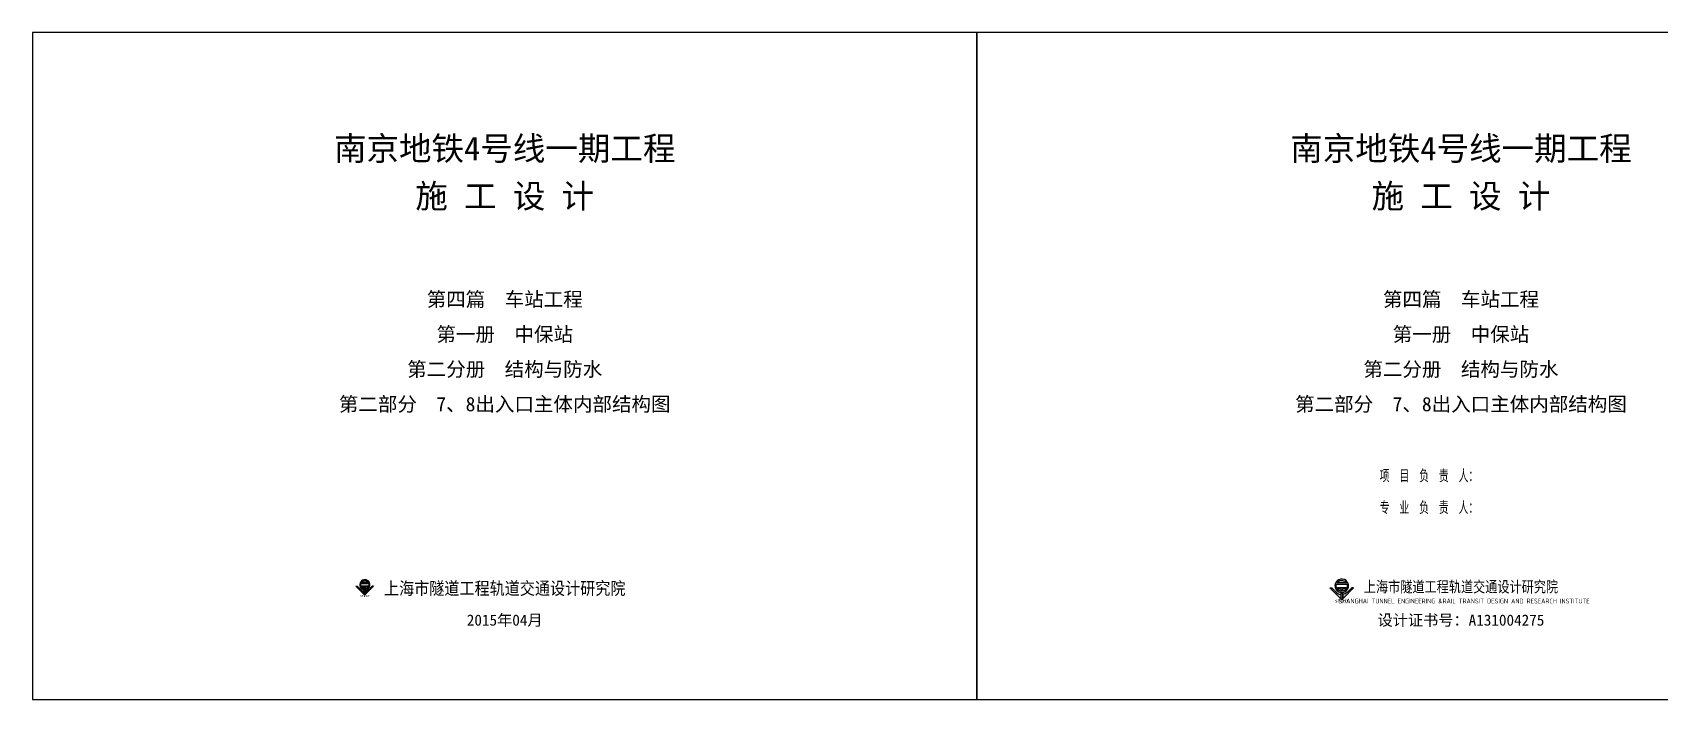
# Model space of a CAD drawing. Header units: millimetres. Extents: x -897614 to 191467, y -439928 to 101803.
# Drawn here: x -345394 to -243058, y 59799 to 101799 of the extents above; entities that cross this region are included whole.
import ezdxf
from ezdxf.enums import TextEntityAlignment as Align

# ---------------------------------------------------------------- set-up
doc = ezdxf.new("R2010")
doc.units = ezdxf.units.MM
doc.header["$LTSCALE"] = 1000
doc.layers.add('DY', color=1, linetype='Continuous', plot=False)
doc.layers.add('图框', color=3, linetype='Continuous')
doc.styles.add('TK-EN', font='isocp3.shx')
doc.styles.add('TK-HZ-HT', font='', dxfattribs={"width": 0.8})
doc.styles.add('封面1', font='', dxfattribs={"width": 0.7})
doc.styles.add('封面2', font='simhei.ttf')
doc.styles.add('封面3', font='')
doc.styles.get('TK-HZ-HT').set_extended_font_data('SimSun')
doc.styles.get('封面1').set_extended_font_data('SimSun')
doc.styles.get('封面3').set_extended_font_data('SimSun')

# ---------------------------------------------------------------- blocks, each defined once
blk = doc.blocks.new('STEDI院标')
at = {"layer": '图框'}
h = blk.add_hatch(color=256, dxfattribs=at)
h.paths.add_polyline_path([(-25, -88, -0.189193), (-125, -43), (-236, 70), (-278, 70), (-48, -165), (-25, -165)])
h.paths.add_polyline_path([(278, 70), (236, 70), (125, -43, -0.189193), (25, -88), (25, -165), (48, -165)])
h.paths.add_polyline_path([(15, -54, -0.044204), (-15, -54), (-15, -205), (15, -205)])
h.paths.add_polyline_path([(144, 185), (-110, 185, -0.485617), (94, 205), (132, 205, 0.645034), (-155, 155), (124, 155, -1.26588), (-128, 135), (-159, 135, 1.34069)])
h.paths.add_polyline_path([(102, 75), (-102, 75, 0.079569), (-85, 45), (-15, 45), (-15, 6, 0.068502), (15, 6), (15, 45), (85, 45, 0.079569)], flags=17)
blk.add_line((-143, -25), (-143, -25), dxfattribs=at)
for points in [[(-236, 70), (-125, -43, 0.189193), (-25, -88), (-25, -165), (-48, -165), (-278, 70)], [(144, 185), (-110, 185, -0.485617), (94, 205), (132, 205, 0.645034), (-155, 155), (124, 155, -1.26588), (-128, 135), (-159, 135, 1.34069)], [(-15, 6), (-15, 45), (-85, 45, -0.079569), (-102, 75), (102, 75, -0.079569), (85, 45), (15, 45), (15, 6, -0.068502)], [(236, 70), (125, -43, -0.189193), (25, -88), (25, -165), (48, -165), (278, 70)], [(15, -54), (15, -205), (-15, -205), (-15, -54, 0.044204)]]:
    blk.add_lwpolyline(points, format="xyb", close=True, dxfattribs=at)
at = {"layer": '图框', "style": 'TK-HZ-HT', "width": 1.6}
blk.add_text('STEDI', height=60, dxfattribs=at).set_placement((0, -215), align=Align.TOP_CENTER)

msp = doc.modelspace()

# ---------------------------------------------------------------- linework, layer by layer
at = {"layer": 'DY'}
for points in [[(-345393.83772, 59798.86457), (-285993.83772, 59798.86457), (-285993.83772, 101798.86457), (-345393.83772, 101798.86457)], [(-285993.83772, 59798.86457), (-226593.83772, 59798.86457), (-226593.83772, 101798.86457), (-285993.83772, 101798.86457)]]:
    msp.add_lwpolyline(points, close=True, dxfattribs=at)

# ---------------------------------------------------------------- block references
for p, xscale, yscale, zscale in [((-324493.83772, 66798.86457), 1.999999999883585, 1.999999999883585, 1.999999999883585), ((-263043.83772, 66648.86457), 2.666666666511446, 2.666666666511446, 2.666666666511446)]:
    msp.add_blockref('STEDI院标', p, dxfattribs=dict(xscale=xscale, yscale=yscale, zscale=zscale))

# ---------------------------------------------------------------- texts
for s, height, style, p in [('南京地铁4号线一期工程', 1500, '封面2', (-315693.83772, 94498.86457)), ('南京地铁4号线一期工程', 1500, '封面2', (-255543.83772, 94498.86457)), ('施 工 设 计', 1500, '封面2', (-315693.83772, 91498.86457)), ('施 工 设 计', 1500, '封面2', (-255543.83772, 91498.86457)), ('第四篇  车站工程', 900, '封面2', (-315693.83772, 84998.86457)), ('第四篇  车站工程', 900, '封面2', (-255543.83772, 84998.86457)), ('第一册  中保站', 900, '封面2', (-315693.83772, 82798.86457)), ('第一册  中保站', 900, '封面2', (-255543.83772, 82798.86457)), ('第二分册  结构与防水', 900, '封面2', (-315693.83772, 80598.86457)), ('第二分册  结构与防水', 900, '封面2', (-255543.83772, 80598.86457)), ('第二部分  7、8出入口主体内部结构图', 900, '封面2', (-315693.83772, 78398.86457)), ('第二部分  7、8出入口主体内部结构图', 900, '封面2', (-255543.83772, 78398.86457)), ('2015年04月', 700, '封面1', (-315693.83772, 64798.86457)), ('设计证书号：A131004275', 700, '封面1', (-255543.83772, 64798.86457))]:
    msp.add_text(s, height=height, dxfattribs=dict(style=style)).set_placement(p, align=Align.MIDDLE_CENTER)
for s, height, style, width, p in [('项  目  负  责  人：             ', 700, '封面3', 0.65, (-255543.83772, 73898.86457)), ('专  业  负  责  人：             ', 700, '封面3', 0.65, (-255543.83772, 71898.86457)), ('上海市隧道工程轨道交通设计研究院', 800, 'TK-HZ-HT', 0.87, (-315693.83772, 66798.86457)), ('上海市隧道工程轨道交通设计研究院', 700, 'TK-HZ-HT', 0.8, (-255543.83772, 66898.86457)), ('  SHANGHAI TUNNEL ENGINEERING &RAIL TRANSIT DESIGN AND RESEARCH INSTITUTE', 300, 'TK-EN', 0.9, (-255543.83772, 65998.86457))]:
    msp.add_text(s, height=height, dxfattribs=dict(style=style, width=width)).set_placement(p, align=Align.MIDDLE_CENTER)

doc.saveas('drawing.dxf')
